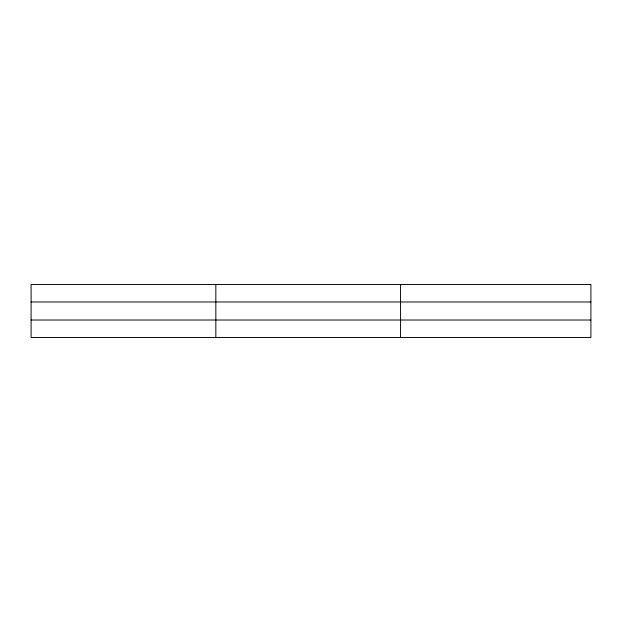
<?xml version="1.0" encoding="UTF-8"?>
<svg xmlns="http://www.w3.org/2000/svg" width="622" height="622" viewBox="0 0 622 622"><rect width="100%" height="100%" fill="white"/><g stroke="black" fill="none" stroke-linecap="round" stroke-linejoin="round"><path stroke-width="0.93" d="M215.834 284.472L215.834 337.528M400.568 284.472L400.568 337.528M590.9 320.019L590.9 337.528L31.1 337.528L31.1 284.472L590.9 284.472L590.9 320.019L31.1 320.019M31.1 301.981L590.9 301.981"/></g></svg>
